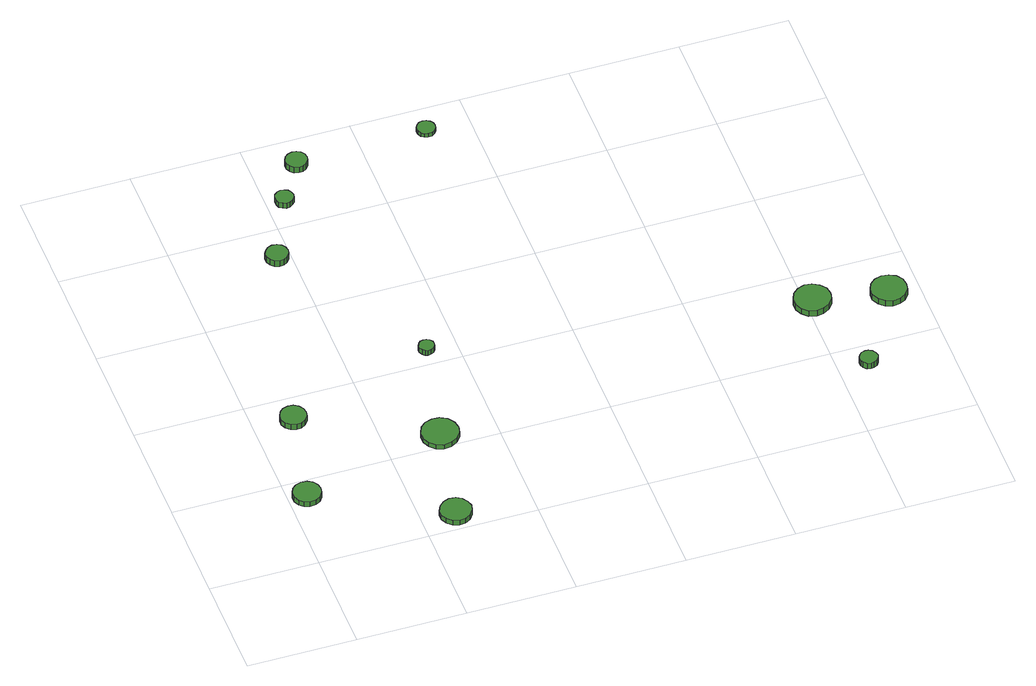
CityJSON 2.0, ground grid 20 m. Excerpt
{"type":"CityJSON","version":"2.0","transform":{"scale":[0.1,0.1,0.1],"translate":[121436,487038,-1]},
"CityObjects":{
"tree1":{"type":"SolitaryVegetationObject","attributes":{"function":"something"},"geometry":[{"type":"MultiSurface","lod":"1","boundaries":[[[0,1,2,3,4,5,6,7,8,9,10,11,12,13,14]],[[15,16,17,18,19,20,21,22,23,24,25,26,27,28,29]],[[0,29,28,1]],[[1,28,27,2]],[[2,27,26,3]],[[3,26,25,4]],[[4,25,24,5]],[[5,24,23,6]],[[6,23,22,7]],[[7,22,21,8]],[[8,21,20,9]],[[9,20,19,10]],[[10,19,18,11]],[[11,18,17,12]],[[12,17,16,13]],[[13,16,15,14]],[[14,15,29,0]]]}]},
"tree2":{"type":"SolitaryVegetationObject","attributes":{"function":"something"},"geometry":[{"type":"MultiSurface","lod":"1","boundaries":[[[30,31,32,33,34,35,36,37,38,39,40,41,42,43,44]],[[45,46,47,48,49,50,51,52,53,54,55,56,57,58,59]],[[30,59,58,31]],[[31,58,57,32]],[[32,57,56,33]],[[33,56,55,34]],[[34,55,54,35]],[[35,54,53,36]],[[36,53,52,37]],[[37,52,51,38]],[[38,51,50,39]],[[39,50,49,40]],[[40,49,48,41]],[[41,48,47,42]],[[42,47,46,43]],[[43,46,45,44]],[[44,45,59,30]]]}]},
"tree3":{"type":"SolitaryVegetationObject","attributes":{"function":"something"},"geometry":[{"type":"MultiSurface","lod":"1","boundaries":[[[60,61,62,63,64,65,66,67,68,69,70,71,72,73,74]],[[75,76,77,78,79,80,81,82,83,84,85,86,87,88,89]],[[60,89,88,61]],[[61,88,87,62]],[[62,87,86,63]],[[63,86,85,64]],[[64,85,84,65]],[[65,84,83,66]],[[66,83,82,67]],[[67,82,81,68]],[[68,81,80,69]],[[69,80,79,70]],[[70,79,78,71]],[[71,78,77,72]],[[72,77,76,73]],[[73,76,75,74]],[[74,75,89,60]]]}]},
"tree4":{"type":"SolitaryVegetationObject","attributes":{"function":"something"},"geometry":[{"type":"MultiSurface","lod":"1","boundaries":[[[90,91,92,93,94,95,96,97,98,99,100,101,102,103,104]],[[105,106,107,108,109,110,111,112,113,114,115,116,117,118,119]],[[90,119,118,91]],[[91,118,117,92]],[[92,117,116,93]],[[93,116,115,94]],[[94,115,114,95]],[[95,114,113,96]],[[96,113,112,97]],[[97,112,111,98]],[[98,111,110,99]],[[99,110,109,100]],[[100,109,108,101]],[[101,108,107,102]],[[102,107,106,103]],[[103,106,105,104]],[[104,105,119,90]]]}]},
"tree5":{"type":"SolitaryVegetationObject","attributes":{"function":"something"},"geometry":[{"type":"MultiSurface","lod":"1","boundaries":[[[120,121,122,123,124,125,126,127,128,129,130,131,132,133,134]],[[135,136,137,138,139,140,141,142,143,144,145,146,147,148,149]],[[120,149,148,121]],[[121,148,147,122]],[[122,147,146,123]],[[123,146,145,124]],[[124,145,144,125]],[[125,144,143,126]],[[126,143,142,127]],[[127,142,141,128]],[[128,141,140,129]],[[129,140,139,130]],[[130,139,138,131]],[[131,138,137,132]],[[132,137,136,133]],[[133,136,135,134]],[[134,135,149,120]]]}]},
"tree6":{"type":"SolitaryVegetationObject","attributes":{"function":"something"},"geometry":[{"type":"MultiSurface","lod":"1","boundaries":[[[150,151,152,153,154,155,156,157,158,159,160,161,162,163,164]],[[165,166,167,168,169,170,171,172,173,174,175,176,177,178,179]],[[150,179,178,151]],[[151,178,177,152]],[[152,177,176,153]],[[153,176,175,154]],[[154,175,174,155]],[[155,174,173,156]],[[156,173,172,157]],[[157,172,171,158]],[[158,171,170,159]],[[159,170,169,160]],[[160,169,168,161]],[[161,168,167,162]],[[162,167,166,163]],[[163,166,165,164]],[[164,165,179,150]]]}]},
"tree7":{"type":"SolitaryVegetationObject","attributes":{"function":"something"},"geometry":[{"type":"MultiSurface","lod":"1","boundaries":[[[180,181,182,183,184,185,186,187,188,189,190,191,192,193,194]],[[195,196,197,198,199,200,201,202,203,204,205,206,207,208,209]],[[180,209,208,181]],[[181,208,207,182]],[[182,207,206,183]],[[183,206,205,184]],[[184,205,204,185]],[[185,204,203,186]],[[186,203,202,187]],[[187,202,201,188]],[[188,201,200,189]],[[189,200,199,190]],[[190,199,198,191]],[[191,198,197,192]],[[192,197,196,193]],[[193,196,195,194]],[[194,195,209,180]]]}]},
"tree8":{"type":"SolitaryVegetationObject","attributes":{"function":"something"},"geometry":[{"type":"MultiSurface","lod":"1","boundaries":[[[210,211,212,213,214,215,216,217,218,219,220,221,222,223,224]],[[225,226,227,228,229,230,231,232,233,234,235,236,237,238,239]],[[210,239,238,211]],[[211,238,237,212]],[[212,237,236,213]],[[213,236,235,214]],[[214,235,234,215]],[[215,234,233,216]],[[216,233,232,217]],[[217,232,231,218]],[[218,231,230,219]],[[219,230,229,220]],[[220,229,228,221]],[[221,228,227,222]],[[222,227,226,223]],[[223,226,225,224]],[[224,225,239,210]]]}]},
"tree9":{"type":"SolitaryVegetationObject","attributes":{"function":"something"},"geometry":[{"type":"MultiSurface","lod":"1","boundaries":[[[240,241,242,243,244,245,246,247,248,249,250,251,252,253,254]],[[255,256,257,258,259,260,261,262,263,264,265,266,267,268,269]],[[240,269,268,241]],[[241,268,267,242]],[[242,267,266,243]],[[243,266,265,244]],[[244,265,264,245]],[[245,264,263,246]],[[246,263,262,247]],[[247,262,261,248]],[[248,261,260,249]],[[249,260,259,250]],[[250,259,258,251]],[[251,258,257,252]],[[252,257,256,253]],[[253,256,255,254]],[[254,255,269,240]]]}]},
"tree10":{"type":"SolitaryVegetationObject","attributes":{"function":"something"},"geometry":[{"type":"MultiSurface","lod":"1","boundaries":[[[270,271,272,273,274,275,276,277,278,279,280,281,282,283,284]],[[285,286,287,288,289,290,291,292,293,294,295,296,297,298,299]],[[270,299,298,271]],[[271,298,297,272]],[[272,297,296,273]],[[273,296,295,274]],[[274,295,294,275]],[[275,294,293,276]],[[276,293,292,277]],[[277,292,291,278]],[[278,291,290,279]],[[279,290,289,280]],[[280,289,288,281]],[[281,288,287,282]],[[282,287,286,283]],[[283,286,285,284]],[[284,285,299,270]]]}]},
"tree11":{"type":"SolitaryVegetationObject","attributes":{"function":"something"},"geometry":[{"type":"MultiSurface","lod":"1","boundaries":[[[300,301,302,303,304,305,306,307,308,309,310,311,312,313,314]],[[315,316,317,318,319,320,321,322,323,324,325,326,327,328,329]],[[300,329,328,301]],[[301,328,327,302]],[[302,327,326,303]],[[303,326,325,304]],[[304,325,324,305]],[[305,324,323,306]],[[306,323,322,307]],[[307,322,321,308]],[[308,321,320,309]],[[309,320,319,310]],[[310,319,318,311]],[[311,318,317,312]],[[312,317,316,313]],[[313,316,315,314]],[[314,315,329,300]]]}]},
"tree12":{"type":"SolitaryVegetationObject","attributes":{"function":"something"},"geometry":[{"type":"MultiSurface","lod":"1","boundaries":[[[330,331,332,333,334,335,336,337,338,339,340,341,342,343,344]],[[345,346,347,348,349,350,351,352,353,354,355,356,357,358,359]],[[330,359,358,331]],[[331,358,357,332]],[[332,357,356,333]],[[333,356,355,334]],[[334,355,354,335]],[[335,354,353,336]],[[336,353,352,337]],[[337,352,351,338]],[[338,351,350,339]],[[339,350,349,340]],[[340,349,348,341]],[[341,348,347,342]],[[342,347,346,343]],[[343,346,345,344]],[[344,345,359,330]]]}]}
},
"vertices":[
[59,162,17],[57,172,17],[51,181,17],[42,186,17],[31,187,17],[21,184,17],[13,177,17],[8,167,17],[8,156,17],[13,146,17],[21,139,17],[31,136,17],[42,137,17],[51,142,17],[57,151,17],[57,151,6],[51,142,6],[42,137,6],[31,136,6],[21,139,6],[13,146,6],[8,156,6],[8,167,6],[13,177,6],[21,184,6],[31,187,6],[42,186,6],[51,181,6],[57,172,6],[59,162,6],
[96,347,18],[94,357,18],[88,365,18],[80,370,18],[70,371,18],[60,368,18],[53,361,18],[49,352,18],[49,342,18],[53,333,18],[60,326,18],[70,323,18],[80,324,18],[88,329,18],[94,337,18],[94,337,6],[88,329,6],[80,324,6],[70,323,6],[60,326,6],[53,333,6],[49,342,6],[49,352,6],[53,361,6],[60,368,6],[70,371,6],[80,370,6],[88,365,6],[94,357,6],[96,347,6],
[291,38,17],[288,49,17],[281,59,17],[271,65,17],[259,66,17],[248,62,17],[239,54,17],[234,43,17],[234,32,17],[239,21,17],[248,13,17],[259,9,17],[271,10,17],[281,16,17],[288,26,17],[288,26,6],[281,16,6],[271,10,6],[259,9,6],[248,13,6],[239,21,6],[234,32,6],[234,43,6],[239,54,6],[248,62,6],[259,66,6],[271,65,6],[281,59,6],[288,49,6],[291,38,6],
[333,229,16],[330,242,16],[322,254,16],[309,261,16],[295,262,16],[282,258,16],[272,249,16],[266,236,16],[266,222,16],[272,209,16],[282,199,16],[295,195,16],[309,197,16],[322,204,16],[330,215,16],[330,215,6],[322,204,6],[309,197,6],[295,195,6],[282,199,6],[272,209,6],[266,222,6],[266,236,6],[272,249,6],[282,258,6],[295,262,6],[309,261,6],[322,254,6],[330,242,6],[333,229,6],
[195,730,22],[193,739,22],[188,746,22],[181,750,22],[172,751,22],[164,748,22],[158,742,22],[154,735,22],[154,726,22],[158,718,22],[164,712,22],[172,710,22],[181,711,22],[188,715,22],[193,722,22],[193,722,9],[188,715,9],[181,711,9],[172,710,9],[164,712,9],[158,718,9],[154,726,9],[154,735,9],[158,742,9],[164,748,9],[172,751,9],[181,750,9],[188,746,9],[193,739,9],[195,730,9],
[360,436,17],[359,442,17],[355,447,17],[350,450,17],[344,450,17],[339,449,17],[335,445,17],[332,439,17],[332,434,17],[335,428,17],[339,424,17],[344,422,17],[350,423,17],[355,426,17],[359,431,17],[359,431,6],[355,426,6],[350,423,6],[344,422,6],[339,424,6],[335,428,6],[332,434,6],[332,439,6],[335,445,6],[339,449,6],[344,450,6],[350,450,6],[355,447,6],[359,442,6],[360,436,6],
[250,861,18],[248,868,18],[244,874,18],[238,877,18],[231,878,18],[225,876,18],[219,871,18],[217,865,18],[217,858,18],[219,851,18],[225,847,18],[231,844,18],[238,845,18],[244,849,18],[248,854,18],[248,854,6],[244,849,6],[238,845,6],[231,844,6],[225,847,6],[219,851,6],[217,858,6],[217,865,6],[219,871,6],[225,876,6],[231,878,6],[238,877,6],[244,874,6],[248,868,6],[250,861,6],
[302,940,19],[300,948,19],[295,955,19],[288,959,19],[280,960,19],[272,957,19],[266,952,19],[262,944,19],[262,936,19],[266,928,19],[272,922,19],[280,920,19],[288,921,19],[295,925,19],[300,932,19],[300,932,6],[295,925,6],[288,921,6],[280,920,6],[272,922,6],[266,928,6],[262,936,6],[262,944,6],[266,952,6],[272,957,6],[280,960,6],[288,959,6],[295,955,6],[300,948,6],[302,940,6],
[537,947,14],[536,954,14],[532,959,14],[526,963,14],[519,964,14],[512,962,14],[507,957,14],[504,951,14],[504,944,14],[507,937,14],[512,933,14],[519,931,14],[526,931,14],[532,935,14],[536,940,14],[536,940,6],[532,935,6],[526,931,6],[519,931,6],[512,933,6],[507,937,6],[504,944,6],[504,951,6],[507,957,6],[512,962,6],[519,964,6],[526,963,6],[532,959,6],[536,954,6],[537,947,6],
[1071,152,26],[1069,159,26],[1065,165,26],[1059,168,26],[1053,169,26],[1046,167,26],[1041,162,26],[1038,156,26],[1038,149,26],[1041,143,26],[1046,138,26],[1053,136,26],[1059,137,26],[1065,140,26],[1069,146,26],[1069,146,13],[1065,140,13],[1059,137,13],[1053,136,13],[1046,138,13],[1041,143,13],[1038,149,13],[1038,156,13],[1041,162,13],[1046,167,13],[1053,169,13],[1059,168,13],[1065,165,13],[1069,159,13],[1071,152,13],
[1045,328,20],[1043,342,20],[1034,353,20],[1022,360,20],[1009,362,20],[995,357,20],[985,348,20],[979,335,20],[979,321,20],[985,309,20],[995,299,20],[1009,295,20],[1022,297,20],[1034,304,20],[1043,315,20],[1043,315,7],[1034,304,7],[1022,297,7],[1009,295,7],[995,299,7],[985,309,7],[979,321,7],[979,335,7],[985,348,7],[995,357,7],[1009,362,7],[1022,360,7],[1034,353,7],[1043,342,7],[1045,328,7],
[1176,308,20],[1174,321,20],[1166,332,20],[1154,338,20],[1141,340,20],[1128,336,20],[1118,327,20],[1112,314,20],[1112,301,20],[1118,289,20],[1128,280,20],[1141,275,20],[1154,277,20],[1166,283,20],[1174,294,20],[1174,294,7],[1166,283,7],[1154,277,7],[1141,275,7],[1128,280,7],[1118,289,7],[1112,301,7],[1112,314,7],[1118,327,7],[1128,336,7],[1141,340,7],[1154,338,7],[1166,332,7],[1174,321,7],[1176,308,7]
]}
